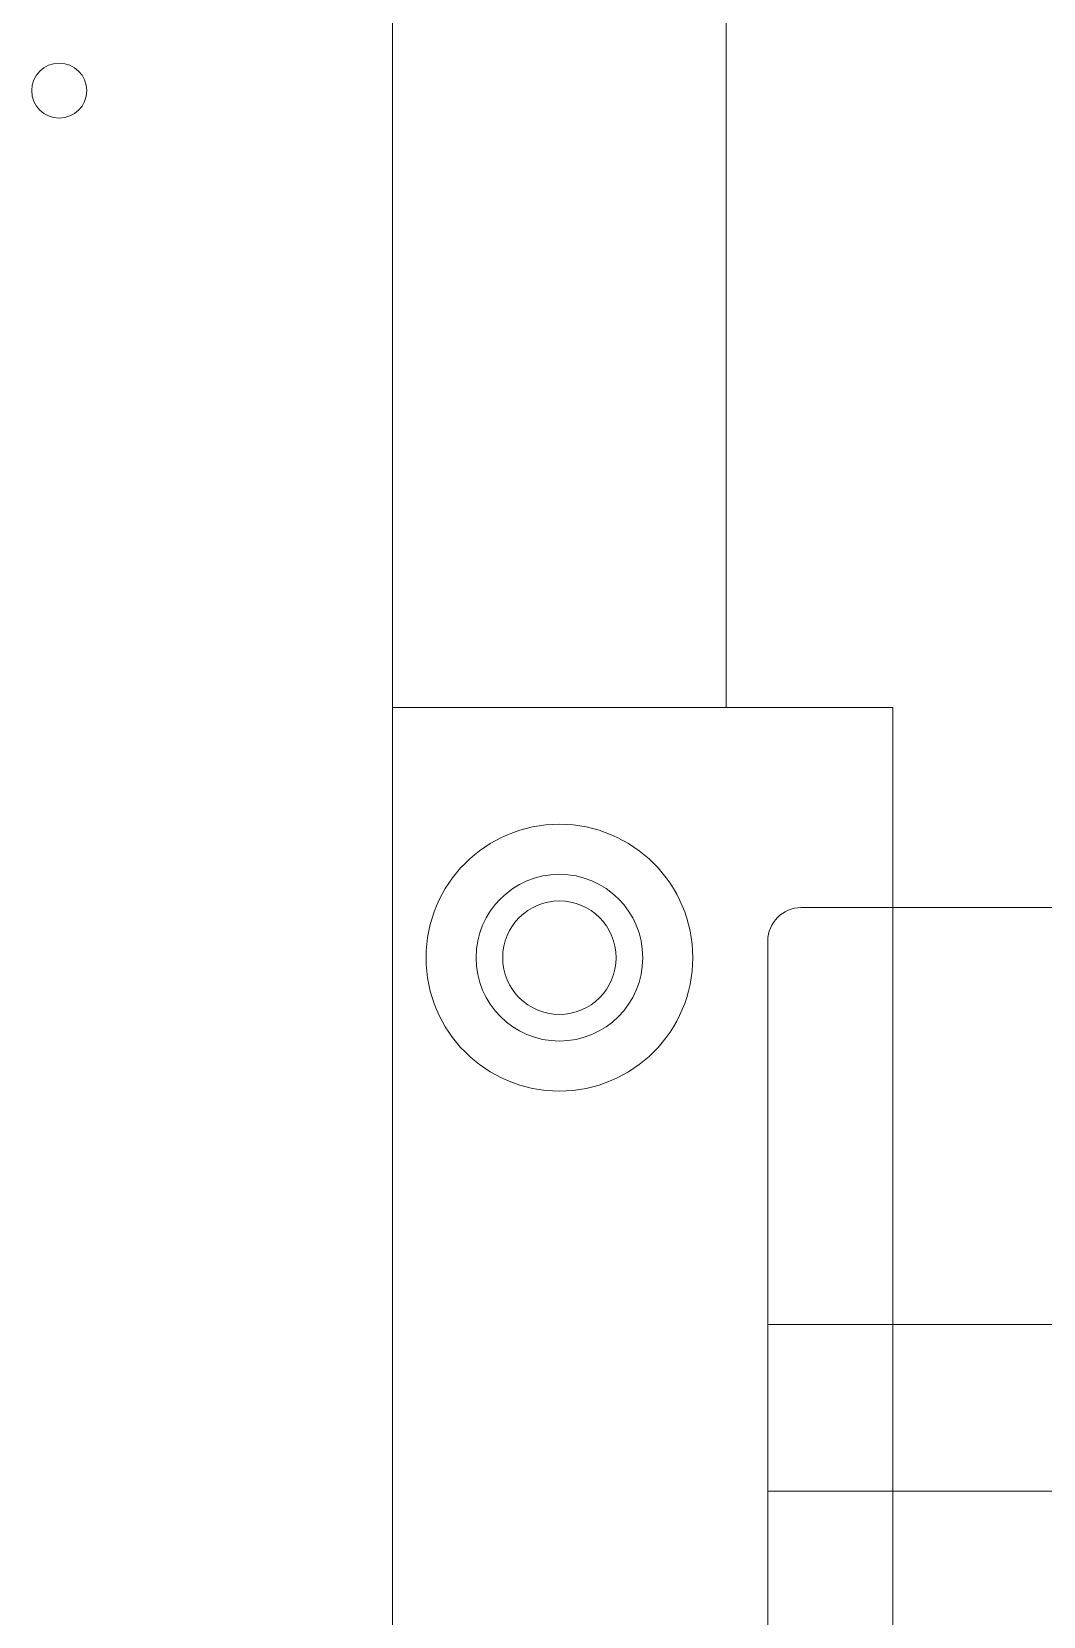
# Model space of a CAD drawing. Extents: x 500 to 100500, y -14500 to 21140.
# Drawn here: x 5996.4 to 6057.1, y 9429.5 to 9524.5 of the extents above; entities that cross this region are included whole.
import ezdxf

# ---------------------------------------------------------------- set-up
doc = ezdxf.new("R2010")
doc.units = 0
doc.linetypes.add('SLD-Solid', pattern=[0])
doc.layers.add('D', color=7, linetype='CONTINUOUS')
doc.layers.add('M06SMMF-001B', color=7, linetype='CONTINUOUS')
doc.layers.add('MODEL', color=7, linetype='SLD-Solid', lineweight=15)

# ---------------------------------------------------------------- blocks, each defined once
blk = doc.blocks.new('KA$C03f0ad08')
at = {"layer": 'MODEL', "color": 4}
for p, q in [((188, 1539.6), (188, 1477.6)), ((208, 1477.6), (208, 1539.6)), ((218, 1477.6), (188, 1477.6)), ((188, 1477.6), (188, 1257.6)), ((218, 1373.6), (218, 1477.6))]:
    blk.add_line(p, q, dxfattribs=at)
for centre, radius in [((168, 1514.6), 1.65), ((198, 1462.6), 8), ((198, 1462.6), 5), ((198, 1462.6), 3.4)]:
    blk.add_circle(centre, radius, dxfattribs=at)
blk = doc.blocks.new('KASDADS')
at = {"layer": 'MODEL', "color": 4}
for p, q in [((-53619.516, -66381.889, 21.357), (-53603.616, -66381.889, 21.357)), ((-53621.516, -66383.889, 21.357), (-53621.516, -66406.889, 21.357)), ((-53621.516, -66406.889, 21.357), (-53621.516, -66416.889, 21.357)), ((-53547.016, -66406.889, 21.357), (-53621.516, -66406.889, 21.357)), ((-53621.516, -66416.889, 21.357), (-53547.016, -66416.889, 21.357)), ((-53621.516, -66433.889, 21.357), (-53621.516, -66416.889, 21.357))]:
    blk.add_line(p, q, dxfattribs=at)
blk.add_arc((-53619.516, -66383.889, 21.357), 2, 90, 180, dxfattribs=at)

msp = doc.modelspace()

# ---------------------------------------------------------------- block references
at = {"layer": 'D', "color": 1}
msp.add_blockref('KASDADS', (59662.098, 75853.851, -31.832), dxfattribs=at)
at = {"layer": 'M06SMMF-001B'}
msp.add_blockref('KA$C03f0ad08', (5830.082, 8006.362, -10.475), dxfattribs=at)

doc.saveas('drawing.dxf')
